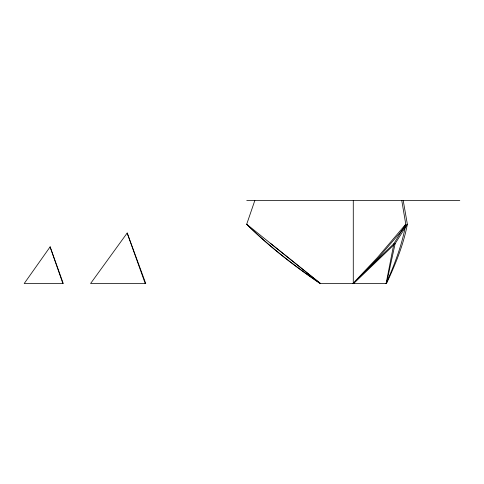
<?xml version="1.0" encoding="UTF-8"?>
<svg xmlns="http://www.w3.org/2000/svg" width="484" height="484" viewBox="0 0 484 484"><rect width="100%" height="100%" fill="white"/><g stroke="black" fill="none" stroke-linecap="round" stroke-linejoin="round"><path stroke-width="0.73" d="M388.507 279.147L386.468 283.515L386.105 283.521L393.885 243.67L405.774 224.225L401.768 200.479M403.214 200.479L407.353 224.225L395.125 243.67L386.468 283.521L320.087 283.521C294.048 265.837 269.068 246.423 246.701 224.225L254.844 200.479M386.105 283.521C394.545 264.47 402.144 244.819 405.774 224.225L377.556 257.415L352.915 283.521L393.885 243.67M388.797 278.518C396.753 261.118 403.831 243.101 407.353 224.225L378.784 257.415L353.641 283.521L395.125 243.67M50.112 246.87L24.2 283.521L63.259 283.521L50.112 246.87L62.884 283.521M127.183 233.022L90.581 283.521L145.757 283.521L127.183 233.022L145.218 283.521M320.45 283.521L246.701 224.225C269.213 246.404 294.296 265.837 320.45 283.521L270.822 243.67M246.755 200.479L459.8 200.479M353.278 200.479L353.278 283.521"/></g></svg>
